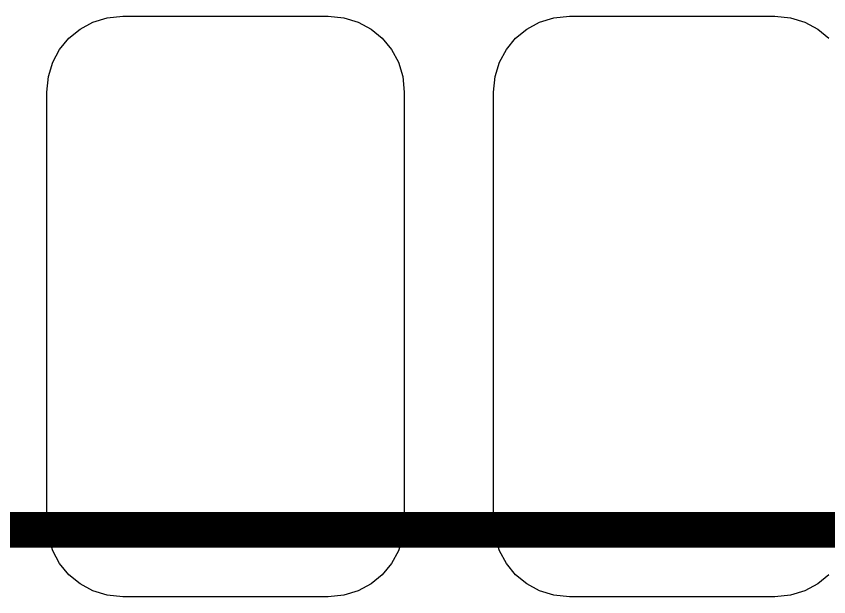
# Model space of a CAD drawing. Header units: inches. Extents: x 15 to 148, y 10 to 111.
# Drawn here: x 138.9644 to 139.3736, y 100.1327 to 100.4252 of the extents above; entities that cross this region are included whole.
import ezdxf

# ---------------------------------------------------------------- set-up
doc = ezdxf.new("R2010")
doc.units = ezdxf.units.IN
doc.header["$MEASUREMENT"] = 0
doc.layers.add('BLK_12AWG', color=7, linetype='Continuous')

# ---------------------------------------------------------------- blocks, each defined once
blk = doc.blocks.new('CEGHSD')
blk.add_lwpolyline([(135.0897, 100.66038), (135.0437, 100.66038), (135.04022, 100.66072), (135.03701, 100.66169), (135.03412, 100.66324), (135.03161, 100.66529), (135.02956, 100.6678), (135.02801, 100.67069), (135.02704, 100.6739), (135.0267, 100.67738), (135.0267, 100.77338), (135.02704, 100.77686), (135.02801, 100.78007), (135.02956, 100.78296), (135.03161, 100.78546), (135.03412, 100.78752), (135.03701, 100.78907), (135.04022, 100.79004), (135.0437, 100.79038), (135.0897, 100.79038), (135.09318, 100.79004), (135.09639, 100.78907), (135.09928, 100.78752), (135.10179, 100.78546), (135.10384, 100.78296), (135.10539, 100.78007), (135.10636, 100.77686), (135.1067, 100.77338), (135.1067, 100.67738), (135.10636, 100.6739), (135.10539, 100.67069), (135.10384, 100.6678), (135.10179, 100.66529), (135.09928, 100.66324), (135.09639, 100.66169), (135.09318, 100.66072), (135.0897, 100.66038)], close=True)
blk.add_lwpolyline([(135.20179, 100.66529), (135.19928, 100.66324), (135.19639, 100.66169), (135.19318, 100.66072), (135.1897, 100.66038), (135.1897, 100.66038), (135.1437, 100.66038), (135.14022, 100.66072), (135.13701, 100.66169), (135.13412, 100.66324), (135.13161, 100.66529), (135.12956, 100.6678), (135.12801, 100.67069), (135.12704, 100.6739), (135.1267, 100.67738), (135.1267, 100.77338), (135.12704, 100.77686), (135.12801, 100.78007), (135.12956, 100.78296), (135.13161, 100.78546), (135.13412, 100.78752), (135.13701, 100.78907), (135.14022, 100.79004), (135.1437, 100.79038), (135.1897, 100.79038), (135.19318, 100.79004), (135.19639, 100.78907), (135.19928, 100.78752), (135.20179, 100.78546)])
at = {"const_width": 0.008}
blk.add_lwpolyline([(136.3167, 100.67538), (134.3167, 100.67538)], dxfattribs=at)
blk.add_lwpolyline([(136.3167, 100.67538), (134.3167, 100.67538)], dxfattribs=at)
blk.add_lwpolyline([(136.3167, 100.67538), (134.3167, 100.67538)], dxfattribs=at)

msp = doc.modelspace()

# ---------------------------------------------------------------- block references
at = {"layer": 'BLK_12AWG', "xscale": 2.25, "yscale": 2.25, "zscale": 2.25}
msp.add_blockref('CEGHSD', (-164.83027, -126.3532), dxfattribs=at)

doc.saveas('drawing.dxf')
